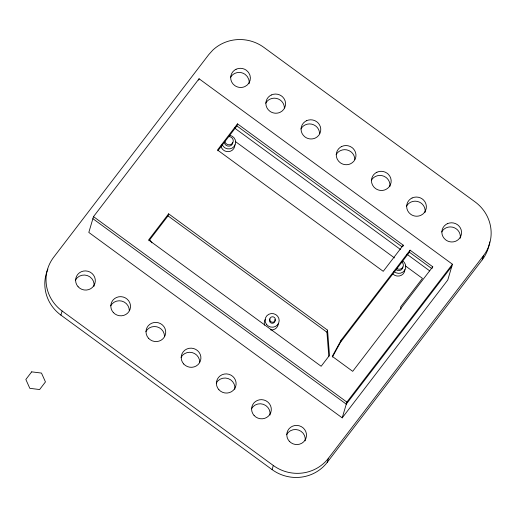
<?xml version="1.0" encoding="UTF-8"?>
<svg xmlns="http://www.w3.org/2000/svg" width="517" height="517" viewBox="0 0 517 517"><rect width="100%" height="100%" fill="white"/><g stroke="black" fill="none" stroke-linecap="round" stroke-linejoin="round"><path stroke-width="0.78" d="M60.903 315.118L62.124 310.995A39.544 38.252 16.5 0 1 53.678 257.233L208.739 54.628L212.765 50.162A39.557 38.264 16.5 0 1 263.87 47.39L475.058 201.882A39.557 38.264 16.5 0 1 483.492 255.657L482.271 259.78L327.222 462.366A39.544 38.252 16.5 0 1 272.091 469.61L60.903 315.118A39.544 38.252 16.5 0 1 47.887 269.124M93.499 216.629L88.814 232.43L342.215 417.859L447.774 280.014L452.433 264.232L199.064 78.771L93.499 216.629L346.868 402.084L346.261 404.145L92.886 218.691M198.657 80.148L199.064 78.771M148.974 240.754L168.012 215.893L168.626 213.831L327.545 330.156L329.497 355.373L321.154 366.262L148.605 239.966L168.626 213.831M217.864 150.796L236.902 125.935L237.51 123.873L403.247 245.187L402.84 246.557M272.091 469.61L273.312 465.487A39.544 38.252 16.5 0 0 328.444 458.243L483.492 255.657M328.825 356.646L326.938 332.218L327.545 330.156M332.431 357.027L340.561 342.189L341.168 340.128L410.059 250.17L432.761 266.791L432.354 268.161M327.222 462.366L328.444 458.243M342.215 417.859L346.287 404.113M340.561 342.189L409.445 252.231L410.059 250.17M341.168 340.128L332.269 356.381L352.697 371.335L432.761 266.791M237.51 123.873L217.495 150.014L383.233 271.322L403.247 245.187M346.868 402.084L452.433 264.232M346.261 404.145L451.845 266.268M236.902 125.935L401.987 246.771M409.445 252.231L431.501 268.375M234.472 127.97L400.436 249.446M406.944 254.209L429.724 270.882M235.791 141.826L394.484 257.925M405.541 266.009L422.454 278.379L400.61 306.924L400.959 309.134M168.012 215.893L326.938 332.218M62.124 310.995L273.312 465.487M149.407 239.494L151.92 242.816M406.536 206.205A9.888 9.565 16.5 0 1 409.542 202.871L410.866 202.115A9.888 9.565 16.5 0 1 421.135 203.129L422.305 204.131A9.888 9.565 16.5 0 1 425.026 212.474M286.67 434.558A9.888 9.565 16.5 0 1 298.529 430.06A9.888 9.565 16.5 0 1 305.159 440.827M441.731 231.952A9.888 9.565 16.5 0 1 444.736 228.617L446.061 227.861A9.888 9.565 16.5 0 1 456.33 228.876L457.5 229.884A9.888 9.565 16.5 0 1 460.227 238.221M251.469 408.811A9.888 9.565 16.5 0 1 263.327 404.313A9.888 9.565 16.5 0 1 269.964 415.08M230.543 77.46A9.888 9.565 16.5 0 1 233.555 74.125L234.88 73.369A9.888 9.565 16.5 0 1 245.142 74.383L247.313 76.555L248.703 79.256A9.888 9.565 16.5 0 1 249.039 83.728M216.274 383.058A9.888 9.565 16.5 0 1 228.133 378.56A9.888 9.565 16.5 0 1 234.77 389.327M489.276 244.134A39.557 38.264 16.5 0 1 482.271 259.78M489.631 241.911A39.557 38.264 16.5 0 1 489.412 243.397M371.335 180.452A9.888 9.565 16.5 0 1 374.34 177.118L375.665 176.362A9.888 9.565 16.5 0 1 385.934 177.383L387.104 178.384A9.888 9.565 16.5 0 1 389.831 186.721M336.14 154.706A9.888 9.565 16.5 0 1 339.146 151.371L340.47 150.615A9.888 9.565 16.5 0 1 350.739 151.63L351.909 152.638A9.888 9.565 16.5 0 1 354.759 159.475M75.482 280.065A9.888 9.565 16.5 0 1 87.341 275.567A9.888 9.565 16.5 0 1 93.978 286.334M181.079 357.312A9.888 9.565 16.5 0 1 192.188 352.594A9.888 9.565 16.5 0 1 199.698 362.081M145.878 331.565A9.888 9.565 16.5 0 1 156.994 326.841A9.888 9.565 16.5 0 1 164.503 336.334M110.683 305.812A9.888 9.565 16.5 0 1 121.792 301.094A9.888 9.565 16.5 0 1 129.302 310.588M300.939 128.959A9.888 9.565 16.5 0 1 303.951 125.625L305.269 124.868A9.888 9.565 16.5 0 1 315.538 125.883L316.714 126.885A9.888 9.565 16.5 0 1 319.564 133.729M265.744 103.206A9.888 9.565 16.5 0 1 268.75 99.871L270.074 99.115A9.888 9.565 16.5 0 1 280.343 100.136L281.513 101.138A9.888 9.565 16.5 0 1 284.369 107.982M234.867 144.825A7.064 6.831 16.5 0 1 228.572 151.655A7.064 6.831 16.5 0 1 220.914 146.033M278.32 323.997A7.064 6.831 16.5 0 1 270.546 329.917M264.652 325.199A7.064 6.831 16.5 0 1 265.299 319.454M404.947 269.615A7.064 6.831 16.5 0 1 392.765 273.848M229.729 135.338A7.064 6.831 16.5 0 1 234.123 146.485A7.064 6.831 16.5 0 1 222.071 144.437M232.837 142.608A4.239 4.097 16.5 0 1 226.136 145.355L225.341 144.598A4.239 4.097 16.5 0 1 224.462 142.634M274.831 319.487A2.824 2.734 16.5 0 1 271.942 323.261A2.824 2.734 16.5 0 1 269.977 318.879M402.446 260.768A7.064 6.831 16.5 0 1 404.352 270.727A7.064 6.831 16.5 0 1 394.012 271.522M402.924 267.037A4.239 4.097 16.5 0 1 396.222 269.777M401.631 261.867A4.239 4.097 16.5 0 1 402.536 267.632A4.239 4.097 16.5 0 1 396.629 268.407M228.404 136.643A4.239 4.097 16.5 0 1 233.148 141.761A4.239 4.097 16.5 0 1 226.543 143.978L225.748 143.222A4.239 4.097 16.5 0 1 224.869 141.264M31.686 371.852L25.85 379.472L29.818 388.319L39.615 389.547L45.451 381.921L41.489 373.074L31.686 371.852M236.101 69.246L234.776 70.002A9.888 9.565 16.5 0 0 234.692 85.512L236.01 86.326A9.888 9.565 16.5 0 0 243.533 87.069L244.961 86.526A9.888 9.565 16.5 0 0 249.924 75.133L248.535 72.432L246.363 70.26A9.888 9.565 16.5 0 0 236.101 69.246M271.296 94.992L269.971 95.748A9.888 9.565 16.5 0 0 269.893 111.258L271.205 112.073A9.888 9.565 16.5 0 0 278.728 112.822L280.162 112.279A9.888 9.565 16.5 0 0 282.734 97.015L281.565 96.013A9.888 9.565 16.5 0 0 271.296 94.992M306.491 120.739L305.172 121.495A9.888 9.565 16.5 0 0 305.088 137.011L306.407 137.826A9.888 9.565 16.5 0 0 313.922 138.569L315.357 138.026A9.888 9.565 16.5 0 0 317.936 122.762L316.759 121.76A9.888 9.565 16.5 0 0 306.491 120.739M341.692 146.492L340.367 147.248A9.888 9.565 16.5 0 0 340.289 162.758L341.601 163.572A9.888 9.565 16.5 0 0 349.124 164.316L350.558 163.773A9.888 9.565 16.5 0 0 353.13 148.508L351.961 147.507A9.888 9.565 16.5 0 0 341.692 146.492M376.887 172.239L375.562 172.995A9.888 9.565 16.5 0 0 375.484 188.505L376.803 189.325A9.888 9.565 16.5 0 0 384.318 190.069L385.753 189.526A9.888 9.565 16.5 0 0 388.325 174.261L387.155 173.26A9.888 9.565 16.5 0 0 376.887 172.239M412.088 197.985L410.763 198.741A9.888 9.565 16.5 0 0 410.685 214.258L411.997 215.072A9.888 9.565 16.5 0 0 419.52 215.815L420.948 215.272A9.888 9.565 16.5 0 0 423.526 200.008L422.357 199.006A9.888 9.565 16.5 0 0 412.088 197.985M447.283 223.738L445.958 224.494A9.888 9.565 16.5 0 0 445.88 240.004L447.192 240.819A9.888 9.565 16.5 0 0 454.714 241.562L456.149 241.019A9.888 9.565 16.5 0 0 458.721 225.755L457.551 224.753A9.888 9.565 16.5 0 0 447.283 223.738M289.294 441.234A9.888 9.565 16.5 0 0 306.012 438.157A9.888 9.565 16.5 0 0 294.651 425.562A9.888 9.565 16.5 0 0 289.294 441.234M254.093 415.487A9.888 9.565 16.5 0 0 270.818 412.411A9.888 9.565 16.5 0 0 259.456 399.815A9.888 9.565 16.5 0 0 254.093 415.487M218.898 389.734A9.888 9.565 16.5 0 0 235.623 386.658A9.888 9.565 16.5 0 0 224.255 374.062A9.888 9.565 16.5 0 0 218.898 389.734M183.703 363.987A9.888 9.565 16.5 0 0 200.422 360.911A9.888 9.565 16.5 0 0 189.06 348.316A9.888 9.565 16.5 0 0 183.703 363.987M78.106 286.741A9.888 9.565 16.5 0 0 94.831 283.665A9.888 9.565 16.5 0 0 83.463 271.07A9.888 9.565 16.5 0 0 78.106 286.741M148.502 338.241A9.888 9.565 16.5 0 0 165.227 335.165A9.888 9.565 16.5 0 0 153.859 322.569A9.888 9.565 16.5 0 0 148.502 338.241M113.307 312.488A9.888 9.565 16.5 0 0 130.025 309.412A9.888 9.565 16.5 0 0 118.664 296.816A9.888 9.565 16.5 0 0 113.307 312.488M266.636 324.56A7.064 6.831 16.5 0 0 278.695 322.976A7.064 6.831 16.5 0 0 271.07 313.586A7.064 6.831 16.5 0 0 266.636 324.56M270.359 321.186A2.824 2.734 16.5 0 0 275.18 320.553A2.824 2.734 16.5 0 0 272.129 316.792A2.824 2.734 16.5 0 0 270.359 321.186"/></g></svg>
